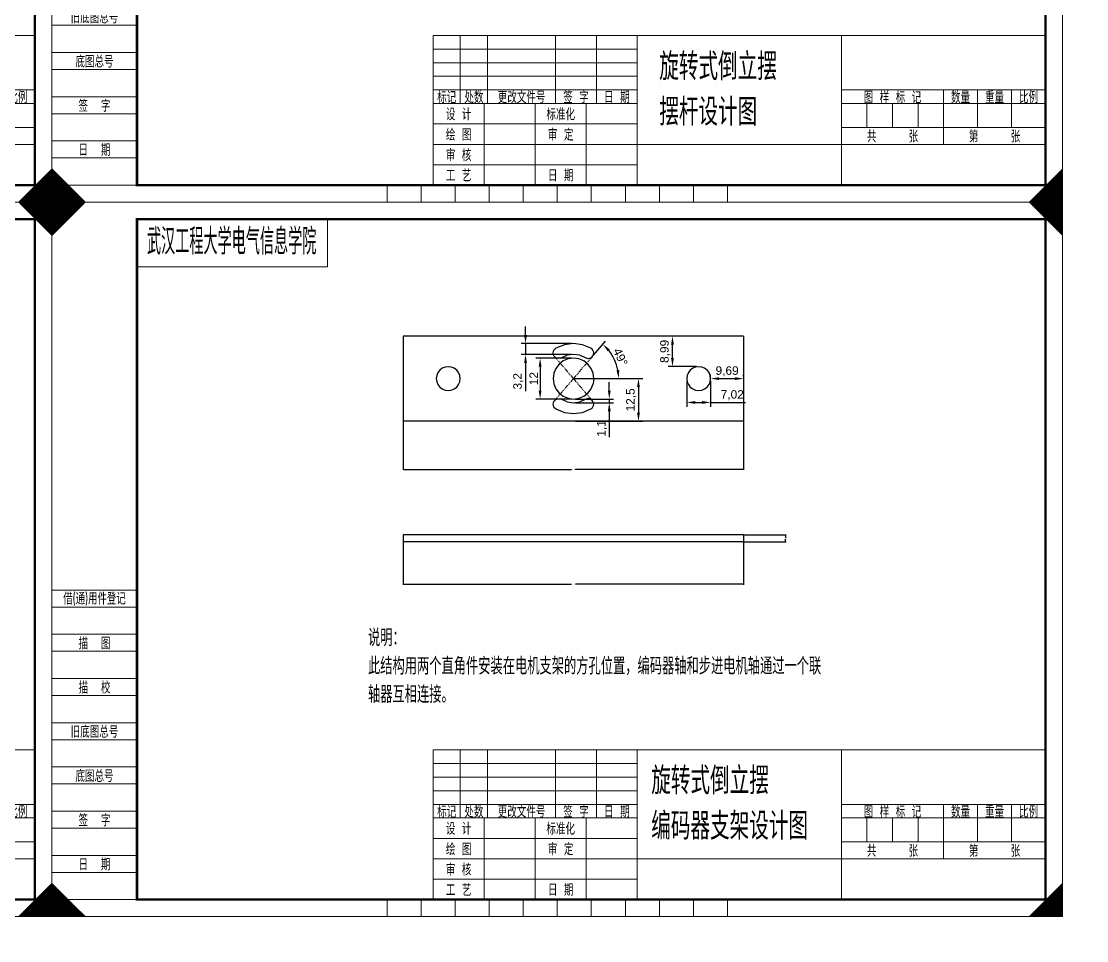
# Model space of a CAD drawing. Header units: millimetres. Extents: x -7 to 1163, y -7 to 637.
# Drawn here: x 288 to 601.1, y -7.1 to 263.2 of the extents above; entities that cross this region are included whole.
import ezdxf
from ezdxf.enums import TextEntityAlignment as Align

# ---------------------------------------------------------------- set-up
doc = ezdxf.new("R2010")
doc.units = ezdxf.units.MM
doc.linetypes.add('ACAD_ISO10W100', pattern=[18, 12, -3, 0, -3])
doc.linetypes.add('PHANTOM', pattern=[2.5, 1.25, -0.25, 0.25, -0.25, 0.25, -0.25])
doc.layers.get('DEFPOINTS').update_dxf_attribs({"lineweight": 18})
for name, color, linetype, lineweight in [('00', 7, 'Continuous', 18), ('1', 30, 'Continuous', 18), ('4', 4, 'PHANTOM', 18), ('5细实线', 7, 'Continuous', 18), ('BORDER', 7, 'Continuous', 18), ('DIM', 1, 'Continuous', 18), ('TEXT', 7, 'Continuous', 18)]:
    doc.layers.add(name, color=color, linetype=linetype, lineweight=lineweight)
doc.layers.add('辅助线', color=3, linetype='ACAD_ISO10W100')
doc.styles.add('HZ', font='gbenor.shx', dxfattribs={"bigfont": 'gbcbig.shx'})
doc.styles.get("Standard").update_dxf_attribs({"font": 'arial.ttf'})
doc.styles.add('STANDARD 0.75', font='gbenor.shx', dxfattribs={"bigfont": 'gbcbig.shx'})
doc.styles.add('YKYHZ', font='gbenor.shx', dxfattribs={"bigfont": 'gbcbig.shx'})
doc.dimstyles.new('ISO-25', dxfattribs={"dimtxt": 2.5, "dimasz": 2.5, "dimexe": 1.25, "dimexo": 0.625, "dimtad": 1, "dimtxsty": 'Standard', "dimcen": 2.5, "dimadec": 0, "dimazin": 0, "dimtfac": 1, "dimtmove": 0, "dimatfit": 3, "dimfxl": 1, "dimarcsym": 0})
doc.dimstyles.get("Standard").update_dxf_attribs({"dimtxt": 0.18, "dimasz": 0.18, "dimexe": 0.18, "dimexo": 0.0625, "dimgap": 0.09, "dimtad": 0, "dimtih": 1, "dimtoh": 1, "dimdec": 4, "dimzin": 0, "dimdsep": 46, "dimtxsty": 'Standard', "dimcen": 0.09, "dimadec": 0, "dimazin": 0, "dimtfac": 1, "dimtdec": 4, "dimtofl": 0, "dimtmove": 0, "dimatfit": 3, "dimfxl": 1, "dimtolj": 1, "dimtzin": 0, "dimarcsym": 0})

# ---------------------------------------------------------------- blocks, each defined once
blk = doc.blocks.new('*U1')
at = {"layer": '00', "color": 7, "linetype": 'Continuous', "ltscale": 5}
for p, q in [((81, 205), (25, 205)), ((25, 205), (25, 191)), ((81, 191), (81, 205)), ((25, 191), (81, 191)), ((112, 49), (292, 49)), ((112, 49), (112, 5)), ((172, 5), (172, 49)), ((232, 5), (232, 49)), ((292, 5), (292, 49)), ((112, 29), (172, 29)), ((127, 5), (127, 29)), ((142, 5), (142, 29)), ((157, 5), (157, 29)), ((172, 17), (292, 17))]:
    blk.add_line(p, q, dxfattribs=at)
at = {"layer": '1', "color": 5, "linetype": 'Continuous', "ltscale": 5}
for p, q in [((25, 96), (0, 96)), ((0, 91), (25, 91)), ((25, 83), (0, 83)), ((25, 83), (0, 83)), ((0, 78), (25, 78)), ((25, 70), (0, 70)), ((0, 65), (25, 65)), ((25, 57), (0, 57)), ((0, 52), (25, 52)), ((120, 29), (120, 49)), ((128, 29), (128, 49)), ((148, 29), (148, 49)), ((160, 29), (160, 49)), ((25, 44), (0, 44)), ((112, 45), (172, 45)), ((112, 41), (172, 41)), ((0, 39), (25, 39)), ((112, 37), (172, 37)), ((112, 33), (172, 33)), ((232, 33), (292, 33)), ((262, 17), (262, 33)), ((272, 22), (272, 33)), ((282, 22), (282, 33)), ((25, 31), (0, 31)), ((232, 29), (292, 29)), ((239.5, 22), (239.5, 29)), ((247, 22), (247, 29)), ((254.5, 22), (254.5, 29)), ((0, 26), (25, 26)), ((112, 23), (172, 23)), ((232, 22), (292, 22)), ((25, 18), (0, 18)), ((172, 17), (112, 17)), ((0, 13), (25, 13)), ((112, 11), (172, 11)), ((25, 5), (0, 5)), ((25, 5), (0, 5)), ((25, 5), (0, 5)), ((25, 5), (0, 5)), ((25, 5), (0, 5))]:
    blk.add_line(p, q, dxfattribs=at)
at = {"layer": 'BORDER', "color": 1, "linetype": 'Continuous', "ltscale": 5}
for points in [[(0, 210, 0, 14.14, 0), (5, 205, 14.14, 14.14, 0)], [(297, 210, 0, 14.14, 0), (292, 205, 14.14, 14.14, 0)], [(0, 0, 0, 14.14, 0), (5, 5, 14.14, 14.14, 0)], [(297, 0, 0, 14.14, 0), (292, 5, 14.14, 14.14, 0)]]:
    blk.add_lwpolyline(points, format="xyseb", dxfattribs=at)
blk.add_lwpolyline([(0, 0), (297, 0), (297, 210), (0, 210)], close=True, dxfattribs=at)
at = {"layer": 'BORDER', "color": 1, "linetype": 'Continuous', "ltscale": 5, "const_width": 0.7}
blk.add_lwpolyline([(25, 5), (292, 5), (292, 205), (25, 205)], close=True, dxfattribs=at)
at = {"layer": 'TEXT', "color": 1, "linetype": 'Continuous', "ltscale": 5}
for points in [[(98.5, 0), (98.5, 5)], [(108.5, 0), (108.5, 5)], [(118.5, 0), (118.5, 5)], [(128.5, 0), (128.5, 5)], [(138.5, 0), (138.5, 5)], [(148.5, 0), (148.5, 5)], [(158.5, 0), (158.5, 5)], [(168.5, 0), (168.5, 5)], [(178.5, 0), (178.5, 5)], [(188.5, 0), (188.5, 5)], [(198.5, 0), (198.5, 5)], [(98.5, 0), (198.5, 0)]]:
    blk.add_lwpolyline(points, dxfattribs=at)
at = {"layer": 'TEXT', "color": 7, "linetype": 'Continuous', "ltscale": 5, "style": 'YKYHZ', "width": 0.790251}
blk.add_text('借(通)用件登记', height=3.5, dxfattribs=at).set_placement((12.5, 93.5), align=Align.MIDDLE)
at = {"layer": 'TEXT', "color": 7, "linetype": 'Continuous', "ltscale": 5, "style": 'YKYHZ'}
for s, p in [('描  图', (12.5, 80.5)), ('描  校', (12.5, 67.5)), ('旧底图总号', (12.5, 54.5)), ('底图总号', (12.5, 41.5)), ('标记', (116, 31)), ('处数', (124, 31)), ('更改文件号', (138, 31)), ('签 字', (154, 31)), ('日 期', (166, 31)), ('图 样 标 记', (247, 31)), ('数量', (267, 31)), ('重量', (277, 31)), ('比例', (287, 31)), ('签  字', (12.5, 28.5)), ('设 计', (119.5, 26)), ('标准化', (149.5, 26)), ('绘 图', (119.5, 20)), ('审 定', (149.5, 20)), ('共     张', (247, 19.5)), ('第     张', (277, 19.5)), ('日  期', (12.5, 15.5)), ('审 核', (119.5, 14)), ('工 艺', (119.5, 8)), ('日 期', (149.5, 8))]:
    blk.add_text(s, height=3.5, dxfattribs=at).set_placement(p, align=Align.MIDDLE)
blk = doc.blocks.new('*U58')
at = {"layer": '00', "color": 7, "linetype": 'Continuous', "ltscale": 5}
for p, q in [((81, 205), (25, 205)), ((25, 205), (25, 191)), ((81, 191), (81, 205)), ((25, 191), (81, 191)), ((112, 49), (292, 49)), ((112, 49), (112, 5)), ((172, 5), (172, 49)), ((232, 5), (232, 49)), ((292, 5), (292, 49)), ((112, 29), (172, 29)), ((127, 5), (127, 29)), ((142, 5), (142, 29)), ((157, 5), (157, 29)), ((172, 17), (292, 17))]:
    blk.add_line(p, q, dxfattribs=at)
at = {"layer": '1', "color": 5, "linetype": 'Continuous', "ltscale": 5}
for p, q in [((25, 96), (0, 96)), ((0, 91), (25, 91)), ((25, 83), (0, 83)), ((25, 83), (0, 83)), ((0, 78), (25, 78)), ((25, 70), (0, 70)), ((0, 65), (25, 65)), ((25, 57), (0, 57)), ((0, 52), (25, 52)), ((120, 29), (120, 49)), ((128, 29), (128, 49)), ((148, 29), (148, 49)), ((160, 29), (160, 49)), ((25, 44), (0, 44)), ((112, 45), (172, 45)), ((112, 41), (172, 41)), ((0, 39), (25, 39)), ((112, 37), (172, 37)), ((112, 33), (172, 33)), ((232, 33), (292, 33)), ((262, 17), (262, 33)), ((272, 22), (272, 33)), ((282, 22), (282, 33)), ((25, 31), (0, 31)), ((232, 29), (292, 29)), ((239.5, 22), (239.5, 29)), ((247, 22), (247, 29)), ((254.5, 22), (254.5, 29)), ((0, 26), (25, 26)), ((112, 23), (172, 23)), ((232, 22), (292, 22)), ((25, 18), (0, 18)), ((172, 17), (112, 17)), ((0, 13), (25, 13)), ((112, 11), (172, 11)), ((25, 5), (0, 5)), ((25, 5), (0, 5)), ((25, 5), (0, 5)), ((25, 5), (0, 5)), ((25, 5), (0, 5))]:
    blk.add_line(p, q, dxfattribs=at)
at = {"layer": 'BORDER', "color": 1, "linetype": 'Continuous', "ltscale": 5}
for points in [[(0, 210, 0, 14.14, 0), (5, 205, 14.14, 14.14, 0)], [(297, 210, 0, 14.14, 0), (292, 205, 14.14, 14.14, 0)], [(0, 0, 0, 14.14, 0), (5, 5, 14.14, 14.14, 0)], [(297, 0, 0, 14.14, 0), (292, 5, 14.14, 14.14, 0)]]:
    blk.add_lwpolyline(points, format="xyseb", dxfattribs=at)
blk.add_lwpolyline([(0, 0), (297, 0), (297, 210), (0, 210)], close=True, dxfattribs=at)
at = {"layer": 'BORDER', "color": 1, "linetype": 'Continuous', "ltscale": 5, "const_width": 0.7}
blk.add_lwpolyline([(25, 5), (292, 5), (292, 205), (25, 205)], close=True, dxfattribs=at)
at = {"layer": 'TEXT', "color": 1, "linetype": 'Continuous', "ltscale": 5}
for points in [[(98.5, 0), (98.5, 5)], [(108.5, 0), (108.5, 5)], [(118.5, 0), (118.5, 5)], [(128.5, 0), (128.5, 5)], [(138.5, 0), (138.5, 5)], [(148.5, 0), (148.5, 5)], [(158.5, 0), (158.5, 5)], [(168.5, 0), (168.5, 5)], [(178.5, 0), (178.5, 5)], [(188.5, 0), (188.5, 5)], [(198.5, 0), (198.5, 5)], [(98.5, 0), (198.5, 0)]]:
    blk.add_lwpolyline(points, dxfattribs=at)
at = {"layer": 'TEXT', "color": 7, "linetype": 'Continuous', "ltscale": 5, "style": 'YKYHZ', "width": 0.790251}
blk.add_text('借(通)用件登记', height=3.5, dxfattribs=at).set_placement((12.5, 93.5), align=Align.MIDDLE)
at = {"layer": 'TEXT', "color": 7, "linetype": 'Continuous', "ltscale": 5, "style": 'YKYHZ'}
for s, p in [('描  图', (12.5, 80.5)), ('描  校', (12.5, 67.5)), ('旧底图总号', (12.5, 54.5)), ('底图总号', (12.5, 41.5)), ('标记', (116, 31)), ('处数', (124, 31)), ('更改文件号', (138, 31)), ('签 字', (154, 31)), ('日 期', (166, 31)), ('图 样 标 记', (247, 31)), ('数量', (267, 31)), ('重量', (277, 31)), ('比例', (287, 31)), ('签  字', (12.5, 28.5)), ('设 计', (119.5, 26)), ('标准化', (149.5, 26)), ('绘 图', (119.5, 20)), ('审 定', (149.5, 20)), ('共     张', (247, 19.5)), ('第     张', (277, 19.5)), ('日  期', (12.5, 15.5)), ('审 核', (119.5, 14)), ('工 艺', (119.5, 8)), ('日 期', (149.5, 8))]:
    blk.add_text(s, height=3.5, dxfattribs=at).set_placement(p, align=Align.MIDDLE)
blk = doc.blocks.new('*D75')
at = {"layer": 'DEFPOINTS', "color": 0, "transparency": 16777216}
for p in [(455.73, 164.55), (462.99, 161.92), (450.25, 158.15), (450.25, 158.15), (453.91, 158.15)]:
    blk.add_point(p, dxfattribs=at)
at = {"layer": 'DIM', "color": 0, "lineweight": -2, "transparency": 16777216}
for p, q in [((456.14, 165.03), (459.71, 169.19)), ((454.53, 158.15), (464.79, 158.15))]:
    blk.add_line(p, q, dxfattribs=at)
blk.add_arc((450.25, 158.15), 13.29, 10.7975, 38.6371, dxfattribs=at)
at = {"layer": 'DIM', "color": 0, "transparency": 16777216}
for points in [[(460.33, 166.15), (460.93, 166.73), (458.89, 168.24)], [(463.72, 160.68), (462.89, 160.6), (463.54, 158.15)]]:
    blk.add_solid(points, dxfattribs=at)
at = {"layer": 'DIM', "color": 0, "transparency": 16777216, "insert": (464.05, 164.5), "char_height": 2.5, "attachment_point": 5, "rotation": 294.7173}
blk.add_mtext('49°', dxfattribs=at)
blk = doc.blocks.new('*D76')
at = {"layer": 'DEFPOINTS', "color": 0, "transparency": 16777216}
for p in [(450.25, 168.45), (436.16, 165.25), (450.25, 165.25)]:
    blk.add_point(p, dxfattribs=at)
at = {"layer": 'DIM', "color": 0, "lineweight": -2, "transparency": 16777216}
for p, q in [((436.16, 170.95), (436.16, 173.45)), ((449.63, 168.45), (434.91, 168.45)), ((436.16, 168.45), (436.16, 165.25)), ((449.63, 165.25), (434.91, 165.25)), ((436.16, 162.75), (436.16, 154.47))]:
    blk.add_line(p, q, dxfattribs=at)
at = {"layer": 'DIM', "color": 0, "transparency": 16777216}
for points in [[(435.75, 170.95), (436.58, 170.95), (436.16, 168.45)], [(435.75, 162.75), (436.58, 162.75), (436.16, 165.25)]]:
    blk.add_solid(points, dxfattribs=at)
at = {"layer": 'DIM', "color": 0, "transparency": 16777216, "insert": (434.04, 157.36), "char_height": 2.5, "attachment_point": 5, "rotation": 90}
blk.add_mtext('3,2', dxfattribs=at)
blk = doc.blocks.new('*D77')
at = {"layer": 'DEFPOINTS', "color": 0, "transparency": 16777216}
for p in [(483.54, 158.15), (490.56, 158.15), (490.56, 151.14)]:
    blk.add_point(p, dxfattribs=at)
at = {"layer": 'DIM', "color": 0, "lineweight": -2, "transparency": 16777216}
for p, q in [((483.54, 157.52), (483.54, 149.89)), ((490.56, 157.52), (490.56, 149.89)), ((486.04, 151.14), (488.06, 151.14)), ((490.56, 151.14), (500.76, 151.14))]:
    blk.add_line(p, q, dxfattribs=at)
at = {"layer": 'DIM', "color": 0, "transparency": 16777216}
for points in [[(486.04, 151.56), (486.04, 150.73), (483.54, 151.14)], [(488.06, 151.56), (488.06, 150.73), (490.56, 151.14)]]:
    blk.add_solid(points, dxfattribs=at)
at = {"layer": 'DIM', "color": 0, "transparency": 16777216, "insert": (496.91, 153.27), "char_height": 2.5, "attachment_point": 5}
blk.add_mtext('7,02', dxfattribs=at)
blk = doc.blocks.new('*D78')
at = {"layer": 'DEFPOINTS', "color": 0, "transparency": 16777216}
for p in [(490.56, 158.15), (500.25, 158.15), (500.25, 158.15)]:
    blk.add_point(p, dxfattribs=at)
at = {"layer": 'DIM', "color": 0, "lineweight": -2, "transparency": 16777216}
for p, q in [((490.56, 158.77), (490.56, 159.4)), ((493.06, 158.15), (497.75, 158.15)), ((500.25, 158.77), (500.25, 159.4))]:
    blk.add_line(p, q, dxfattribs=at)
at = {"layer": 'DIM', "color": 0, "transparency": 16777216}
for points in [[(493.06, 158.56), (493.06, 157.73), (490.56, 158.15)], [(497.75, 158.56), (497.75, 157.73), (500.25, 158.15)]]:
    blk.add_solid(points, dxfattribs=at)
at = {"layer": 'DIM', "color": 0, "transparency": 16777216, "insert": (495.41, 160.28), "char_height": 2.5, "attachment_point": 5}
blk.add_mtext('9,69', dxfattribs=at)
blk = doc.blocks.new('*D79')
at = {"layer": 'DEFPOINTS', "color": 0, "transparency": 16777216}
for p in [(479.35, 170.65), (487.05, 170.65), (487.05, 161.66)]:
    blk.add_point(p, dxfattribs=at)
at = {"layer": 'DIM', "color": 0, "lineweight": -2, "transparency": 16777216}
for p, q in [((486.43, 170.65), (478.1, 170.65)), ((479.35, 164.16), (479.35, 168.15)), ((486.43, 161.66), (478.1, 161.66))]:
    blk.add_line(p, q, dxfattribs=at)
at = {"layer": 'DIM', "color": 0, "transparency": 16777216}
for points in [[(478.93, 168.15), (479.76, 168.15), (479.35, 170.65)], [(478.93, 164.16), (479.76, 164.16), (479.35, 161.66)]]:
    blk.add_solid(points, dxfattribs=at)
at = {"layer": 'DIM', "color": 0, "transparency": 16777216, "insert": (477.22, 166.15), "char_height": 2.5, "attachment_point": 5, "rotation": 90}
blk.add_mtext('8,99', dxfattribs=at)
blk = doc.blocks.new('*D80')
at = {"layer": 'DEFPOINTS', "color": 0, "transparency": 16777216}
for p in [(450.25, 158.15), (450.25, 145.65), (469.35, 145.65)]:
    blk.add_point(p, dxfattribs=at)
at = {"layer": 'DIM', "color": 0, "lineweight": -2, "transparency": 16777216}
for p, q in [((450.88, 158.15), (470.6, 158.15)), ((469.35, 155.65), (469.35, 148.15)), ((450.88, 145.65), (470.6, 145.65))]:
    blk.add_line(p, q, dxfattribs=at)
at = {"layer": 'DIM', "color": 0, "transparency": 16777216}
for points in [[(468.94, 155.65), (469.77, 155.65), (469.35, 158.15)], [(468.94, 148.15), (469.77, 148.15), (469.35, 145.65)]]:
    blk.add_solid(points, dxfattribs=at)
at = {"layer": 'DIM', "color": 0, "transparency": 16777216, "insert": (467.22, 151.9), "char_height": 2.5, "attachment_point": 5, "rotation": 90}
blk.add_mtext('12,5', dxfattribs=at)
blk = doc.blocks.new('*D73')
at = {"layer": 'DEFPOINTS', "color": 0, "transparency": 16777216}
for p in [(450.25, 152.15), (450.25, 151.05), (460.78, 151.05)]:
    blk.add_point(p, dxfattribs=at)
at = {"layer": 'DIM', "color": 0, "lineweight": -2, "transparency": 16777216}
for p, q in [((460.78, 154.65), (460.78, 157.15)), ((450.88, 152.15), (462.03, 152.15)), ((450.88, 151.05), (462.03, 151.05)), ((460.78, 152.15), (460.78, 151.05)), ((460.78, 148.55), (460.78, 140.96))]:
    blk.add_line(p, q, dxfattribs=at)
at = {"layer": 'DIM', "color": 0, "transparency": 16777216}
for points in [[(460.36, 154.65), (461.2, 154.65), (460.78, 152.15)], [(460.36, 148.55), (461.2, 148.55), (460.78, 151.05)]]:
    blk.add_solid(points, dxfattribs=at)
at = {"layer": 'DIM', "color": 0, "transparency": 16777216, "insert": (458.65, 143.51), "char_height": 2.5, "attachment_point": 5, "rotation": 90}
blk.add_mtext('1,1', dxfattribs=at)
blk = doc.blocks.new('*D74')
at = {"layer": 'DEFPOINTS', "color": 0, "transparency": 16777216}
for p in [(450.25, 164.15), (440.46, 152.15), (450.25, 152.15)]:
    blk.add_point(p, dxfattribs=at)
at = {"layer": 'DIM', "color": 0, "lineweight": -2, "transparency": 16777216}
for p, q in [((449.63, 164.15), (439.21, 164.15)), ((440.46, 161.65), (440.46, 154.65)), ((449.63, 152.15), (439.21, 152.15))]:
    blk.add_line(p, q, dxfattribs=at)
at = {"layer": 'DIM', "color": 0, "transparency": 16777216}
for points in [[(440.04, 161.65), (440.87, 161.65), (440.46, 164.15)], [(440.04, 154.65), (440.87, 154.65), (440.46, 152.15)]]:
    blk.add_solid(points, dxfattribs=at)
at = {"layer": 'DIM', "color": 0, "transparency": 16777216, "insert": (438.58, 158.15), "char_height": 2.5, "attachment_point": 5, "rotation": 90}
blk.add_mtext('12', dxfattribs=at)
blk = doc.blocks.new('*D70')
at = {"layer": 'DEFPOINTS', "color": 0, "ltscale": 5, "transparency": 16777216}
for p in [(400.25, 145.65), (500.25, 145.65), (500.25, 131.47)]:
    blk.add_point(p, dxfattribs=at)
at = {"layer": 'DIM', "color": 0, "lineweight": -2, "ltscale": 5, "transparency": 16777216}
for p, q in [((400.25, 145.59), (400.25, 131.29)), ((500.25, 145.59), (500.25, 131.29)), ((400.43, 131.47), (449.66, 131.47)), ((500.07, 131.47), (450.85, 131.47))]:
    blk.add_line(p, q, dxfattribs=at)
at = {"layer": 'DIM', "color": 0, "ltscale": 5, "transparency": 16777216}
for points in [[(400.43, 131.5), (400.43, 131.44), (400.25, 131.47)], [(500.07, 131.5), (500.07, 131.44), (500.25, 131.47)]]:
    blk.add_solid(points, dxfattribs=at)
at = {"layer": 'DIM', "color": 0, "ltscale": 5, "transparency": 16777216, "insert": (450.25, 131.47), "char_height": 0.18, "attachment_point": 5}
blk.add_mtext('\\A1;100.0000', dxfattribs=at)
blk = doc.blocks.new('*D71')
at = {"layer": 'DEFPOINTS', "color": 0, "ltscale": 5, "transparency": 16777216}
for p in [(400.25, 110.18), (500.25, 110.18), (500.25, 97.73)]:
    blk.add_point(p, dxfattribs=at)
at = {"layer": 'DIM', "color": 0, "lineweight": -2, "ltscale": 5, "transparency": 16777216}
for p, q in [((400.25, 110.12), (400.25, 97.55)), ((500.25, 110.12), (500.25, 97.55)), ((400.43, 97.73), (449.66, 97.73)), ((500.07, 97.73), (450.85, 97.73))]:
    blk.add_line(p, q, dxfattribs=at)
at = {"layer": 'DIM', "color": 0, "ltscale": 5, "transparency": 16777216}
for points in [[(400.43, 97.76), (400.43, 97.7), (400.25, 97.73)], [(500.07, 97.76), (500.07, 97.7), (500.25, 97.73)]]:
    blk.add_solid(points, dxfattribs=at)
at = {"layer": 'DIM', "color": 0, "ltscale": 5, "transparency": 16777216, "insert": (450.25, 97.73), "char_height": 0.18, "attachment_point": 5}
blk.add_mtext('\\A1;100.0000', dxfattribs=at)
blk = doc.blocks.new('*D72')
at = {"layer": 'DEFPOINTS', "color": 0, "ltscale": 5, "transparency": 16777216}
for p in [(500.25, 112.18), (500.25, 110.18), (512.56, 110.18)]:
    blk.add_point(p, dxfattribs=at)
at = {"layer": 'DIM', "color": 0, "lineweight": -2, "ltscale": 5, "transparency": 16777216}
for p, q in [((500.31, 112.18), (512.74, 112.18)), ((500.31, 110.18), (512.74, 110.18)), ((512.56, 112), (512.56, 111.36)), ((512.56, 110.36), (512.56, 111))]:
    blk.add_line(p, q, dxfattribs=at)
at = {"layer": 'DIM', "color": 0, "ltscale": 5, "transparency": 16777216}
for points in [[(512.53, 112), (512.59, 112), (512.56, 112.18)], [(512.53, 110.36), (512.59, 110.36), (512.56, 110.18)]]:
    blk.add_solid(points, dxfattribs=at)
at = {"layer": 'DIM', "color": 0, "ltscale": 5, "transparency": 16777216, "insert": (512.56, 111.18), "char_height": 0.18, "attachment_point": 5}
blk.add_mtext('\\A1;2.0000', dxfattribs=at)
blk = doc.blocks.new('*U81')
at = {"layer": '00', "color": 7, "linetype": 'Continuous', "ltscale": 5}
for p, q in [((81, 205), (25, 205)), ((25, 205), (25, 191)), ((81, 191), (81, 205)), ((25, 191), (81, 191)), ((112, 49), (292, 49)), ((112, 49), (112, 5)), ((172, 5), (172, 49)), ((232, 5), (232, 49)), ((292, 5), (292, 49)), ((112, 29), (172, 29)), ((127, 5), (127, 29)), ((142, 5), (142, 29)), ((157, 5), (157, 29)), ((172, 17), (292, 17))]:
    blk.add_line(p, q, dxfattribs=at)
at = {"layer": '1', "color": 5, "linetype": 'Continuous', "ltscale": 5}
for p, q in [((25, 96), (0, 96)), ((0, 91), (25, 91)), ((25, 83), (0, 83)), ((25, 83), (0, 83)), ((0, 78), (25, 78)), ((25, 70), (0, 70)), ((0, 65), (25, 65)), ((25, 57), (0, 57)), ((0, 52), (25, 52)), ((120, 29), (120, 49)), ((128, 29), (128, 49)), ((148, 29), (148, 49)), ((160, 29), (160, 49)), ((25, 44), (0, 44)), ((112, 45), (172, 45)), ((112, 41), (172, 41)), ((0, 39), (25, 39)), ((112, 37), (172, 37)), ((112, 33), (172, 33)), ((232, 33), (292, 33)), ((262, 17), (262, 33)), ((272, 22), (272, 33)), ((282, 22), (282, 33)), ((25, 31), (0, 31)), ((232, 29), (292, 29)), ((239.5, 22), (239.5, 29)), ((247, 22), (247, 29)), ((254.5, 22), (254.5, 29)), ((0, 26), (25, 26)), ((112, 23), (172, 23)), ((232, 22), (292, 22)), ((25, 18), (0, 18)), ((172, 17), (112, 17)), ((0, 13), (25, 13)), ((112, 11), (172, 11)), ((25, 5), (0, 5)), ((25, 5), (0, 5)), ((25, 5), (0, 5)), ((25, 5), (0, 5)), ((25, 5), (0, 5))]:
    blk.add_line(p, q, dxfattribs=at)
at = {"layer": 'BORDER', "color": 1, "linetype": 'Continuous', "ltscale": 5}
for points in [[(0, 210, 0, 14.14, 0), (5, 205, 14.14, 14.14, 0)], [(297, 210, 0, 14.14, 0), (292, 205, 14.14, 14.14, 0)], [(0, 0, 0, 14.14, 0), (5, 5, 14.14, 14.14, 0)], [(297, 0, 0, 14.14, 0), (292, 5, 14.14, 14.14, 0)]]:
    blk.add_lwpolyline(points, format="xyseb", dxfattribs=at)
blk.add_lwpolyline([(0, 0), (297, 0), (297, 210), (0, 210)], close=True, dxfattribs=at)
at = {"layer": 'BORDER', "color": 1, "linetype": 'Continuous', "ltscale": 5, "const_width": 0.7}
blk.add_lwpolyline([(25, 5), (292, 5), (292, 205), (25, 205)], close=True, dxfattribs=at)
at = {"layer": 'TEXT', "color": 1, "linetype": 'Continuous', "ltscale": 5}
for points in [[(98.5, 0), (98.5, 5)], [(108.5, 0), (108.5, 5)], [(118.5, 0), (118.5, 5)], [(128.5, 0), (128.5, 5)], [(138.5, 0), (138.5, 5)], [(148.5, 0), (148.5, 5)], [(158.5, 0), (158.5, 5)], [(168.5, 0), (168.5, 5)], [(178.5, 0), (178.5, 5)], [(188.5, 0), (188.5, 5)], [(198.5, 0), (198.5, 5)], [(98.5, 0), (198.5, 0)]]:
    blk.add_lwpolyline(points, dxfattribs=at)
at = {"layer": 'TEXT', "color": 7, "linetype": 'Continuous', "ltscale": 5, "style": 'YKYHZ', "width": 0.790251}
blk.add_text('借(通)用件登记', height=3.5, dxfattribs=at).set_placement((12.5, 93.5), align=Align.MIDDLE)
at = {"layer": 'TEXT', "color": 7, "linetype": 'Continuous', "ltscale": 5, "style": 'YKYHZ'}
for s, p in [('描  图', (12.5, 80.5)), ('描  校', (12.5, 67.5)), ('旧底图总号', (12.5, 54.5)), ('底图总号', (12.5, 41.5)), ('标记', (116, 31)), ('处数', (124, 31)), ('更改文件号', (138, 31)), ('签 字', (154, 31)), ('日 期', (166, 31)), ('图 样 标 记', (247, 31)), ('数量', (267, 31)), ('重量', (277, 31)), ('比例', (287, 31)), ('签  字', (12.5, 28.5)), ('设 计', (119.5, 26)), ('标准化', (149.5, 26)), ('绘 图', (119.5, 20)), ('审 定', (149.5, 20)), ('共     张', (247, 19.5)), ('第     张', (277, 19.5)), ('日  期', (12.5, 15.5)), ('审 核', (119.5, 14)), ('工 艺', (119.5, 8)), ('日 期', (149.5, 8))]:
    blk.add_text(s, height=3.5, dxfattribs=at).set_placement(p, align=Align.MIDDLE)
blk = doc.blocks.new('*U124')
at = {"layer": '00', "color": 7, "linetype": 'Continuous', "ltscale": 5}
for p, q in [((81, 205), (25, 205)), ((25, 205), (25, 191)), ((81, 191), (81, 205)), ((25, 191), (81, 191)), ((112, 49), (292, 49)), ((112, 49), (112, 5)), ((172, 5), (172, 49)), ((232, 5), (232, 49)), ((292, 5), (292, 49)), ((112, 29), (172, 29)), ((127, 5), (127, 29)), ((142, 5), (142, 29)), ((157, 5), (157, 29)), ((172, 17), (292, 17))]:
    blk.add_line(p, q, dxfattribs=at)
at = {"layer": '1', "color": 5, "linetype": 'Continuous', "ltscale": 5}
for p, q in [((25, 96), (0, 96)), ((0, 91), (25, 91)), ((25, 83), (0, 83)), ((25, 83), (0, 83)), ((0, 78), (25, 78)), ((25, 70), (0, 70)), ((0, 65), (25, 65)), ((25, 57), (0, 57)), ((0, 52), (25, 52)), ((120, 29), (120, 49)), ((128, 29), (128, 49)), ((148, 29), (148, 49)), ((160, 29), (160, 49)), ((25, 44), (0, 44)), ((112, 45), (172, 45)), ((112, 41), (172, 41)), ((0, 39), (25, 39)), ((112, 37), (172, 37)), ((112, 33), (172, 33)), ((232, 33), (292, 33)), ((262, 17), (262, 33)), ((272, 22), (272, 33)), ((282, 22), (282, 33)), ((25, 31), (0, 31)), ((232, 29), (292, 29)), ((239.5, 22), (239.5, 29)), ((247, 22), (247, 29)), ((254.5, 22), (254.5, 29)), ((0, 26), (25, 26)), ((112, 23), (172, 23)), ((232, 22), (292, 22)), ((25, 18), (0, 18)), ((172, 17), (112, 17)), ((0, 13), (25, 13)), ((112, 11), (172, 11)), ((25, 5), (0, 5)), ((25, 5), (0, 5)), ((25, 5), (0, 5)), ((25, 5), (0, 5)), ((25, 5), (0, 5))]:
    blk.add_line(p, q, dxfattribs=at)
at = {"layer": 'BORDER', "color": 1, "linetype": 'Continuous', "ltscale": 5}
for points in [[(0, 210, 0, 14.14, 0), (5, 205, 14.14, 14.14, 0)], [(297, 210, 0, 14.14, 0), (292, 205, 14.14, 14.14, 0)], [(0, 0, 0, 14.14, 0), (5, 5, 14.14, 14.14, 0)], [(297, 0, 0, 14.14, 0), (292, 5, 14.14, 14.14, 0)]]:
    blk.add_lwpolyline(points, format="xyseb", dxfattribs=at)
blk.add_lwpolyline([(0, 0), (297, 0), (297, 210), (0, 210)], close=True, dxfattribs=at)
at = {"layer": 'BORDER', "color": 1, "linetype": 'Continuous', "ltscale": 5, "const_width": 0.7}
blk.add_lwpolyline([(25, 5), (292, 5), (292, 205), (25, 205)], close=True, dxfattribs=at)
at = {"layer": 'TEXT', "color": 1, "linetype": 'Continuous', "ltscale": 5}
for points in [[(98.5, 0), (98.5, 5)], [(108.5, 0), (108.5, 5)], [(118.5, 0), (118.5, 5)], [(128.5, 0), (128.5, 5)], [(138.5, 0), (138.5, 5)], [(148.5, 0), (148.5, 5)], [(158.5, 0), (158.5, 5)], [(168.5, 0), (168.5, 5)], [(178.5, 0), (178.5, 5)], [(188.5, 0), (188.5, 5)], [(198.5, 0), (198.5, 5)], [(98.5, 0), (198.5, 0)]]:
    blk.add_lwpolyline(points, dxfattribs=at)
at = {"layer": 'TEXT', "color": 7, "linetype": 'Continuous', "ltscale": 5, "style": 'YKYHZ', "width": 0.790251}
blk.add_text('借(通)用件登记', height=3.5, dxfattribs=at).set_placement((12.5, 93.5), align=Align.MIDDLE)
at = {"layer": 'TEXT', "color": 7, "linetype": 'Continuous', "ltscale": 5, "style": 'YKYHZ'}
for s, p in [('描  图', (12.5, 80.5)), ('描  校', (12.5, 67.5)), ('旧底图总号', (12.5, 54.5)), ('底图总号', (12.5, 41.5)), ('标记', (116, 31)), ('处数', (124, 31)), ('更改文件号', (138, 31)), ('签 字', (154, 31)), ('日 期', (166, 31)), ('图 样 标 记', (247, 31)), ('数量', (267, 31)), ('重量', (277, 31)), ('比例', (287, 31)), ('签  字', (12.5, 28.5)), ('设 计', (119.5, 26)), ('标准化', (149.5, 26)), ('绘 图', (119.5, 20)), ('审 定', (149.5, 20)), ('共     张', (247, 19.5)), ('第     张', (277, 19.5)), ('日  期', (12.5, 15.5)), ('审 核', (119.5, 14)), ('工 艺', (119.5, 8)), ('日 期', (149.5, 8))]:
    blk.add_text(s, height=3.5, dxfattribs=at).set_placement(p, align=Align.MIDDLE)

msp = doc.modelspace()

# ---------------------------------------------------------------- linework, layer by layer
for p, q in [((400.25237, 170.64809), (400.25237, 145.64809)), ((500.25237, 170.64809), (400.25237, 170.64809)), ((400.25237, 170.64809), (400.25237, 145.64809)), ((500.25237, 170.64809), (500.25237, 145.64809)), ((444.30237, 165.68251), (444.35689, 166.09662)), ((444.35689, 166.09662), (444.51673, 166.48251)), ((444.51673, 166.48251), (444.771, 166.81388)), ((444.771, 166.81388), (445.10237, 167.06815)), ((447.58653, 168.09713), (445.10237, 167.06815)), ((450.25237, 168.44809), (447.58653, 168.09713)), ((452.91821, 168.09713), (450.25237, 168.44809)), ((455.40237, 167.06815), (452.91821, 168.09713)), ((455.73374, 166.81388), (455.40237, 167.06815)), ((455.98801, 166.48251), (455.73374, 166.81388)), ((456.14785, 166.09662), (455.98801, 166.48251)), ((456.20237, 165.68251), (456.14785, 166.09662)), ((444.35689, 165.2684), (444.30237, 165.68251)), ((444.51673, 164.88251), (444.35689, 165.2684)), ((444.771, 164.55114), (444.51673, 164.88251)), ((445.10237, 164.29687), (444.771, 164.55114)), ((445.48826, 164.13703), (445.10237, 164.29687)), ((445.90237, 164.08251), (445.48826, 164.13703)), ((446.31648, 164.13703), (445.90237, 164.08251)), ((447.25237, 163.34424), (446.00973, 162.39073)), ((446.31648, 164.13703), (448.41476, 165.00616)), ((448.69946, 163.94365), (447.25237, 163.34424)), ((450.25237, 165.24809), (448.41476, 165.00616)), ((450.25237, 164.14809), (448.69946, 163.94365)), ((452.08999, 165.00616), (450.25237, 165.24809)), ((451.80529, 163.94365), (450.25237, 164.14809)), ((453.25237, 163.34424), (451.80529, 163.94365)), ((452.08999, 165.00616), (454.18826, 164.13703)), ((454.49501, 162.39073), (453.25237, 163.34424)), ((454.18826, 164.13703), (454.60237, 164.08251)), ((454.60237, 164.08251), (455.01648, 164.13703)), ((455.01648, 164.13703), (455.40237, 164.29687)), ((455.40237, 164.29687), (455.73374, 164.55114)), ((455.73374, 164.55114), (455.98801, 164.88251)), ((455.98801, 164.88251), (456.14785, 165.2684)), ((456.14785, 165.2684), (456.20237, 165.68251)), ((410.41381, 159.90241), (410.0633, 159.05619)), ((410.9714, 160.62907), (410.41381, 159.90241)), ((411.69806, 161.18665), (410.9714, 160.62907)), ((412.54427, 161.53717), (411.69806, 161.18665)), ((413.45237, 161.65672), (412.54427, 161.53717)), ((414.36047, 161.53717), (413.45237, 161.65672)), ((415.20669, 161.18665), (414.36047, 161.53717)), ((415.93335, 160.62907), (415.20669, 161.18665)), ((416.49093, 159.90241), (415.93335, 160.62907)), ((416.84145, 159.05619), (416.49093, 159.90241)), ((444.45682, 159.70101), (444.25237, 158.14809)), ((445.05622, 161.14809), (444.45682, 159.70101)), ((446.00973, 162.39073), (445.05622, 161.14809)), ((455.44852, 161.14809), (454.49501, 162.39073)), ((456.04793, 159.70101), (455.44852, 161.14809)), ((456.25237, 158.14809), (456.04793, 159.70101)), ((484.01381, 159.90241), (483.6633, 159.05619)), ((484.5714, 160.62907), (484.01381, 159.90241)), ((485.29806, 161.18665), (484.5714, 160.62907)), ((486.14427, 161.53717), (485.29806, 161.18665)), ((487.05237, 161.65672), (486.14427, 161.53717)), ((487.96047, 161.53717), (487.05237, 161.65672)), ((488.80669, 161.18665), (487.96047, 161.53717)), ((489.53335, 160.62907), (488.80669, 161.18665)), ((490.09093, 159.90241), (489.53335, 160.62907)), ((490.44145, 159.05619), (490.09093, 159.90241)), ((410.0633, 159.05619), (409.94374, 158.14809)), ((409.94374, 158.14809), (410.0633, 157.23999)), ((410.0633, 157.23999), (410.41381, 156.39378)), ((416.49093, 156.39378), (416.84145, 157.23999)), ((416.961, 158.14809), (416.84145, 159.05619)), ((416.84145, 157.23999), (416.961, 158.14809)), ((444.25237, 158.14809), (444.45682, 156.59518)), ((444.45682, 156.59518), (445.05622, 155.14809)), ((455.44852, 155.14809), (456.04793, 156.59518)), ((456.25237, 158.14809), (456.04793, 156.59518)), ((483.6633, 159.05619), (483.54374, 158.14809)), ((483.54374, 158.14809), (483.6633, 157.23999)), ((483.6633, 157.23999), (484.01381, 156.39378)), ((490.09093, 156.39378), (490.44145, 157.23999)), ((490.561, 158.14809), (490.44145, 159.05619)), ((490.44145, 157.23999), (490.561, 158.14809)), ((410.41381, 156.39378), (410.9714, 155.66712)), ((410.9714, 155.66712), (411.69806, 155.10953)), ((411.69806, 155.10953), (412.54427, 154.75902)), ((412.54427, 154.75902), (413.45237, 154.63946)), ((413.45237, 154.63946), (414.36047, 154.75902)), ((414.36047, 154.75902), (415.20669, 155.10953)), ((415.20669, 155.10953), (415.93335, 155.66712)), ((415.93335, 155.66712), (416.49093, 156.39378)), ((445.05622, 155.14809), (446.00973, 153.90545)), ((446.00973, 153.90545), (447.25237, 152.95194)), ((453.25237, 152.95194), (454.49501, 153.90545)), ((454.49501, 153.90545), (455.44852, 155.14809)), ((484.01381, 156.39378), (484.5714, 155.66712)), ((484.5714, 155.66712), (485.29806, 155.10953)), ((485.29806, 155.10953), (486.14427, 154.75902)), ((486.14427, 154.75902), (487.05237, 154.63946)), ((487.05237, 154.63946), (487.96047, 154.75902)), ((487.96047, 154.75902), (488.80669, 155.10953)), ((488.80669, 155.10953), (489.53335, 155.66712)), ((489.53335, 155.66712), (490.09093, 156.39378)), ((444.30237, 150.61367), (444.35689, 151.02778)), ((444.35689, 150.19956), (444.30237, 150.61367)), ((444.35689, 151.02778), (444.51673, 151.41367)), ((444.51673, 151.41367), (444.771, 151.74504)), ((444.771, 151.74504), (445.10237, 151.99931)), ((445.10237, 151.99931), (445.48826, 152.15915)), ((445.48826, 152.15915), (445.90237, 152.21367)), ((445.90237, 152.21367), (446.31648, 152.15915)), ((448.41476, 151.29002), (446.31648, 152.15915)), ((447.25237, 152.95194), (448.69946, 152.35254)), ((448.41476, 151.29002), (450.25237, 151.04809)), ((448.69946, 152.35254), (450.25237, 152.14809)), ((450.25237, 152.14809), (451.80529, 152.35254)), ((450.25237, 151.04809), (452.08999, 151.29002)), ((451.80529, 152.35254), (453.25237, 152.95194)), ((454.18826, 152.15915), (452.08999, 151.29002)), ((454.60237, 152.21367), (454.18826, 152.15915)), ((455.01648, 152.15915), (454.60237, 152.21367)), ((455.40237, 151.99931), (455.01648, 152.15915)), ((455.73374, 151.74504), (455.40237, 151.99931)), ((455.98801, 151.41367), (455.73374, 151.74504)), ((456.14785, 151.02778), (455.98801, 151.41367)), ((456.20237, 150.61367), (456.14785, 151.02778)), ((456.14785, 150.19956), (456.20237, 150.61367)), ((444.51673, 149.81367), (444.35689, 150.19956)), ((444.771, 149.4823), (444.51673, 149.81367)), ((445.10237, 149.22803), (444.771, 149.4823)), ((445.10237, 149.22803), (447.58653, 148.19906)), ((447.58653, 148.19906), (450.25237, 147.84809)), ((450.25237, 147.84809), (452.91821, 148.19906)), ((452.91821, 148.19906), (455.40237, 149.22803)), ((455.40237, 149.22803), (455.73374, 149.4823)), ((455.73374, 149.4823), (455.98801, 149.81367)), ((455.98801, 149.81367), (456.14785, 150.19956)), ((500.25237, 145.64809), (400.25237, 145.64809)), ((500.25237, 112.17917), (400.25237, 112.17917)), ((500.25237, 110.17917), (400.25237, 110.17917))]:
    msp.add_line(p, q)
at = {"ltscale": 5}
for p, q in [((400.25237, 112.17917), (400.25237, 110.17917)), ((500.25237, 112.17917), (500.25237, 110.17917))]:
    msp.add_line(p, q, dxfattribs=at)
at = {"layer": '4'}
for q in [(444.771, 164.55114), (455.73374, 164.55114), (444.771, 151.74504), (455.73374, 151.74504)]:
    msp.add_line((450.25237, 158.14809), q, dxfattribs=at)
at = {"layer": '辅助线'}
msp.add_line((450.25237, 158.14809), (453.90738, 158.14809), dxfattribs=at)

# ---------------------------------------------------------------- block references
at = {"layer": 'BORDER', "linetype": 'Continuous', "ltscale": 5}
for name, p in [('*U81', (0, 210)), ('*U124', (297, 210)), ('*U1', (0, 0)), ('*U58', (297, 0))]:
    msp.add_blockref(name, p, dxfattribs=at)

# ---------------------------------------------------------------- texts
at = {"style": 'STANDARD 0.75', "width": 0.75}
msp.add_text('武汉工程大学电气信息学院', height=7.6847448, dxfattribs=at).set_placement((324.91793, 194.60615))
at = {"layer": '5细实线', "ltscale": 5, "attachment_point": 1, "style": 'HZ'}
for s, width, gutter_width, insert, char_height in [('旋转式倒立摆\\P摆杆设计图', 52.5368465, 50, (475.45633, 253.86311), 8), ('说明：\\P此结构用两个直角件安装在电机支架的方孔位置，编码器轴和步进电机轴通过一个联轴器互相连接。', 133.6718127, 17.5, (389.87331, 84.49288), 5), ('旋转式倒立摆\\P编码器支架设计图', 52.5368465, 50, (473.10432, 43.95961), 8)]:
    msp.add_mtext_dynamic_manual_height_columns(s, width=width, gutter_width=gutter_width, heights=[0], dxfattribs=dict(at, insert=insert, char_height=char_height))

# ---------------------------------------------------------------- dimensions: what is measured, and where the dimension line sits
at = {"layer": 'DIM'}
for base, p1, p2, picture, middle in [((436.16296, 165.24809), (450.25237, 168.44809), (450.25237, 165.24809), '*D76', (434.03558, 157.36098)), ((479.34781, 170.64809), (487.05237, 161.65672), (487.05237, 170.64809), '*D79', (477.22042, 166.15241)), ((440.45728, 152.14809), (450.25237, 164.14809), (450.25237, 152.14809), '*D74', (438.57717, 158.14809)), ((469.35183, 145.64809), (450.25237, 158.14809), (450.25237, 145.64809), '*D80', (467.22444, 151.89809)), ((460.78085, 151.04809), (450.25237, 152.14809), (450.25237, 151.04809), '*D73', (458.65347, 143.50631))]:
    dim = msp.add_linear_dim(base=base, p1=p1, p2=p2, angle=90, dimstyle='ISO-25', dxfattribs=at)
    dim.commit()
    dim.dimension.update_dxf_attribs({"geometry": picture, "text_midpoint": middle})
dim = msp.add_angular_dim_2l(base=(462.99233, 161.91657), line1=((450.25237, 158.14809), (455.73374, 164.55114)), line2=((450.25237, 158.14809), (453.90738, 158.14809)), dimstyle='ISO-25', dxfattribs=at)
dim.commit()
dim.dimension.update_dxf_attribs({"geometry": '*D75', "text_midpoint": (464.04802, 164.49843)})
for base, p1, p2, picture, middle in [((500.25237, 158.14809), (490.561, 158.14809), (500.25237, 158.14809), '*D78', (495.40669, 160.27548)), ((490.561, 151.14211), (483.54374, 158.14809), (490.561, 158.14809), '*D77', (496.90991, 153.2695))]:
    dim = msp.add_linear_dim(base=base, p1=p1, p2=p2, dimstyle='ISO-25', dxfattribs=at)
    dim.commit()
    dim.dimension.update_dxf_attribs({"geometry": picture, "text_midpoint": middle})
at = {"layer": 'DIM', "ltscale": 5}
for base, p1, p2, picture, middle in [((500.25237, 131.47268), (400.25237, 145.64809), (500.25237, 145.64809), '*D70', (450.25237, 131.47268)), ((500.25237, 97.72778), (400.25237, 110.17917), (500.25237, 110.17917), '*D71', (450.25237, 97.72778))]:
    dim = msp.add_linear_dim(base=base, p1=p1, p2=p2, dimstyle='Standard', dxfattribs=at)
    dim.commit()
    dim.dimension.update_dxf_attribs({"geometry": picture, "text_midpoint": middle})
dim = msp.add_linear_dim(base=(512.55993, 110.17917), p1=(500.25237, 112.17917), p2=(500.25237, 110.17917), angle=90, dimstyle='Standard', dxfattribs=at)
dim.commit()
dim.dimension.update_dxf_attribs({"geometry": '*D72', "text_midpoint": (512.55993, 111.17917)})

doc.saveas('drawing.dxf')
